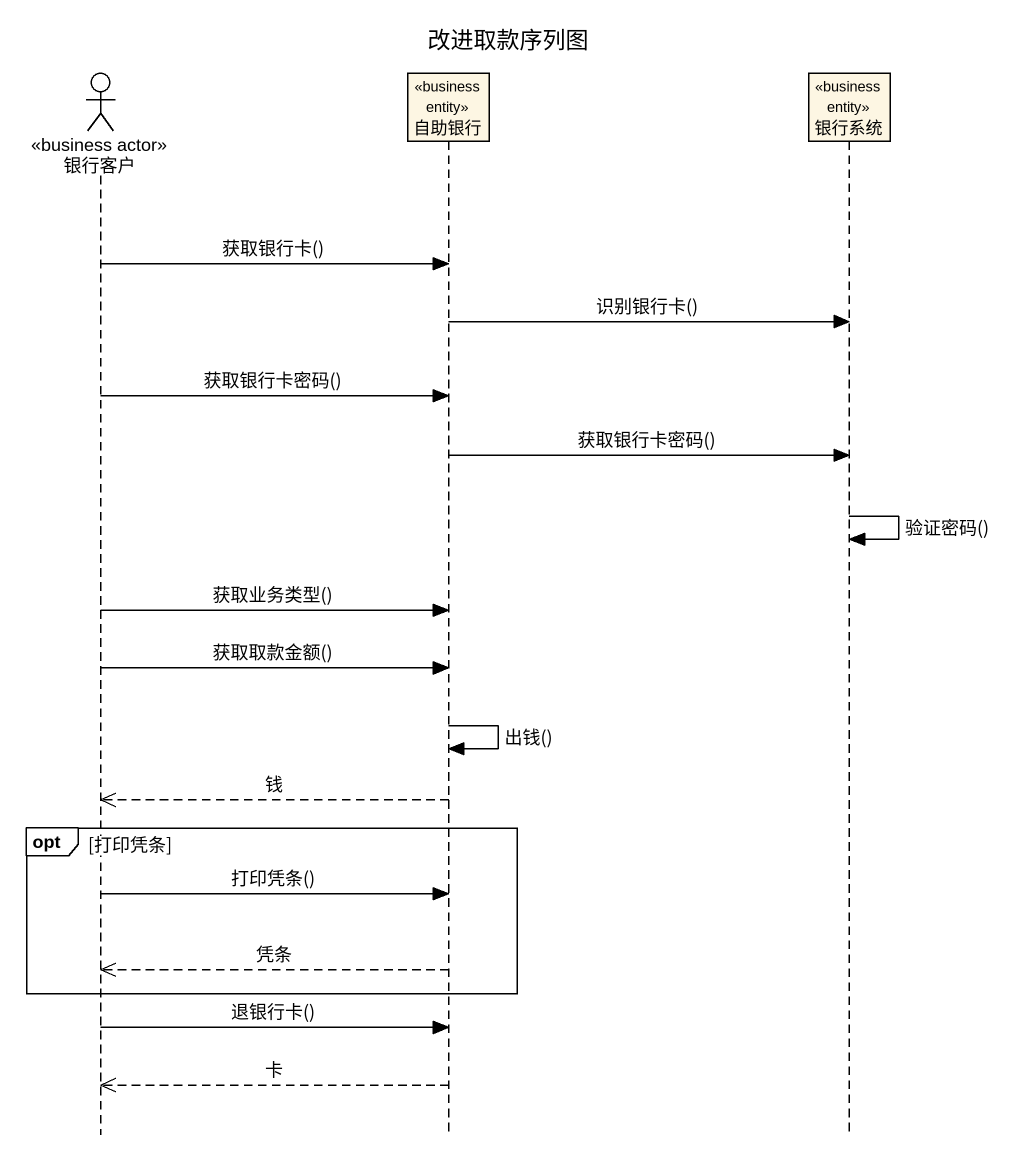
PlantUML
@startuml
title 改进取款序列图
hide footbox
actor 银行客户 <<business actor>>
participant 自助银行 <<business entity>>
participant 银行系统 <<business entity>>

银行客户 -> 自助银行 : 获取银行卡()
自助银行 -> 银行系统 : 识别银行卡()
银行客户 -> 自助银行 : 获取银行卡密码()
自助银行 -> 银行系统 : 获取银行卡密码()
银行系统 -> 银行系统 : 验证密码()
银行客户 -> 自助银行 : 获取业务类型()
银行客户 -> 自助银行 : 获取取款金额()
自助银行 -> 自助银行 : 出钱()
自助银行 -->> 银行客户 : 钱
opt 打印凭条
  银行客户 -> 自助银行 : 打印凭条()
  自助银行 -->> 银行客户 : 凭条
end
银行客户 -> 自助银行 : 退银行卡()
自助银行 -->> 银行客户 : 卡
@enduml
